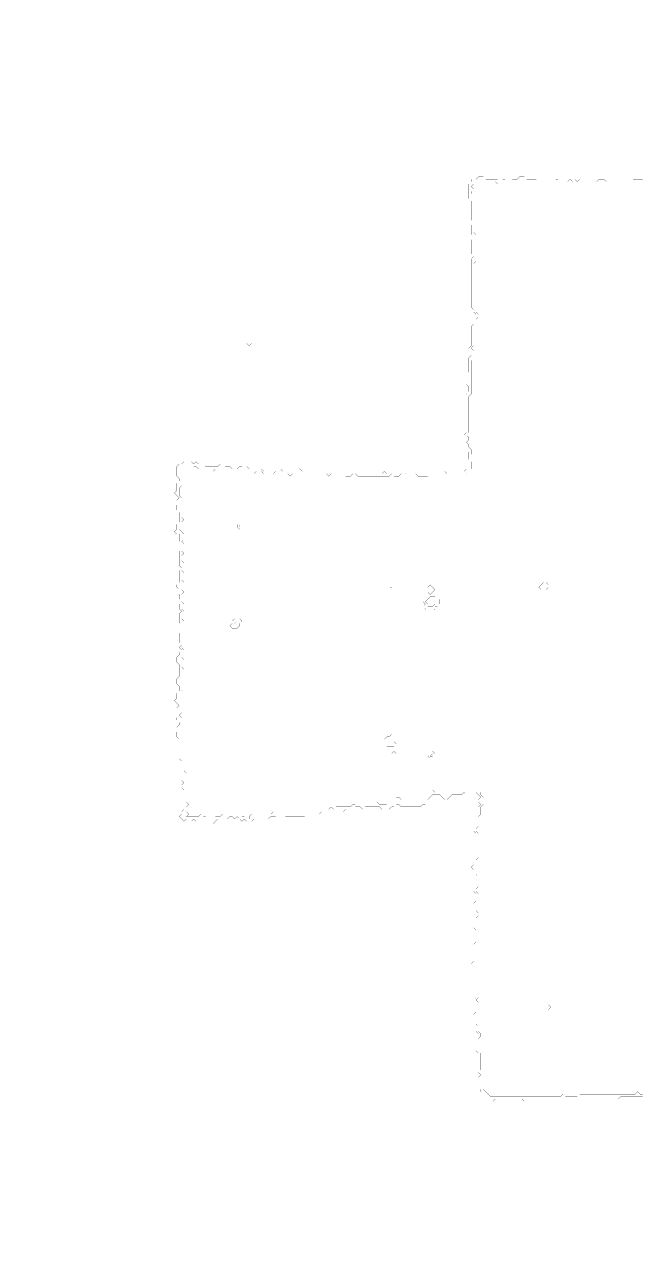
# Model space of a CAD drawing. Header units: metres. Extents: x 0 to 4987, y -4987 to 0.
# Drawn here: x 0 to 2494, y -4987 to 0 of the extents above; entities that cross this region are included whole.
import ezdxf

# ---------------------------------------------------------------- set-up
doc = ezdxf.new("R2010")
doc.units = ezdxf.units.M
for name, color, linetype in [('conductor', 1, 'Continuous'), ('dielectric', 8, 'Continuous'), ('substrate', 5, 'Continuous')]:
    doc.layers.add(name, color=color, linetype=linetype)

msp = doc.modelspace()

# ---------------------------------------------------------------- linework, layer by layer
at = {"layer": 'conductor', "const_width": 0.5}
msp.add_lwpolyline([(2498.5, -644.1), (2488.7, -644.1), (2479, -644.1), (2469.2, -644.1), (2459.5, -644.1), (2449.7, -644.1), (2439.9, -644.1), (2430.2, -644.1), (2420.4, -644.1), (2410.7, -644.1), (2400.9, -644.1), (2391.1, -644.1), (2381.4, -644.1), (2371.6, -644.1), (2361.9, -644.1), (2352.1, -644.1), (2342.3, -644.1), (2332.6, -644.1), (2322.8, -644.1), (2313.1, -644.1), (2303.3, -644.1), (2293.5, -644.1), (2283.8, -644.1), (2274, -644.1), (2264.3, -644.1), (2254.5, -644.1), (2244.7, -644.1), (2235, -644.1), (2225.2, -644.1), (2215.5, -644.1), (2205.7, -644.1), (2195.9, -644.1), (2186.2, -644.1), (2176.4, -644.1), (2166.7, -644.1), (2156.9, -644.1), (2147.1, -644.1), (2137.4, -644.1), (2127.6, -644.1), (2117.9, -644.1), (2108.1, -644.1), (2098.3, -644.1), (2088.6, -644.1), (2078.8, -644.1), (2069.1, -644.1), (2059.3, -644.1), (2049.6, -634.4), (2039.8, -634.4), (2030, -634.4), (2020.3, -634.4), (2010.5, -634.4), (2000.8, -634.4), (1991, -634.4), (1981.2, -634.4), (1971.5, -634.4), (1961.7, -644.1), (1952, -644.1), (1942.2, -644.1), (1932.4, -644.1), (1922.7, -644.1), (1912.9, -644.1), (1903.2, -634.4), (1893.4, -634.4), (1883.6, -634.4), (1873.9, -634.4), (1864.1, -634.4), (1854.4, -634.4), (1844.6, -634.4), (1834.8, -634.4), (1825.1, -634.4), (1815.3, -634.4), (1815.3, -644.1), (1805.6, -653.9), (1815.3, -663.7), (1805.6, -673.4), (1805.6, -683.2), (1815.3, -692.9), (1815.3, -702.7), (1815.3, -712.5), (1815.3, -722.2), (1815.3, -732), (1815.3, -741.7), (1815.3, -751.5), (1815.3, -761.3), (1815.3, -771), (1815.3, -780.8), (1815.3, -790.5), (1815.3, -800.3), (1815.3, -810.1), (1815.3, -819.8), (1815.3, -829.6), (1815.3, -839.3), (1825.1, -849.1), (1825.1, -858.9), (1825.1, -868.6), (1825.1, -878.4), (1825.1, -888.1), (1825.1, -897.9), (1825.1, -907.7), (1825.1, -917.4), (1825.1, -927.2), (1825.1, -936.9), (1825.1, -946.7), (1825.1, -956.5), (1815.3, -966.2), (1825.1, -976), (1825.1, -985.7), (1825.1, -995.5), (1825.1, -1005.3), (1825.1, -1015), (1825.1, -1024.8), (1825.1, -1034.5), (1825.1, -1044.3), (1825.1, -1054.1), (1825.1, -1063.8), (1825.1, -1073.6), (1825.1, -1083.3), (1825.1, -1093.1), (1825.1, -1102.9), (1825.1, -1112.6), (1825.1, -1122.4), (1825.1, -1132.1), (1825.1, -1141.9), (1825.1, -1151.7), (1825.1, -1161.4), (1834.8, -1171.2), (1834.8, -1180.9), (1825.1, -1190.7), (1825.1, -1200.5), (1825.1, -1210.2), (1815.3, -1220), (1815.3, -1229.7), (1815.3, -1239.5), (1815.3, -1249.2), (1815.3, -1259), (1815.3, -1268.8), (1815.3, -1278.5), (1815.3, -1288.3), (1815.3, -1298), (1805.6, -1307.8), (1815.3, -1317.6), (1815.3, -1327.3), (1815.3, -1337.1), (1815.3, -1346.8), (1805.6, -1356.6), (1805.6, -1366.4), (1805.6, -1376.1), (1805.6, -1385.9), (1805.6, -1395.6), (1805.6, -1405.4), (1805.6, -1415.2), (1805.6, -1424.9), (1805.6, -1434.7), (1805.6, -1444.4), (1805.6, -1454.2), (1805.6, -1464), (1805.6, -1473.7), (1805.6, -1483.5), (1805.6, -1493.2), (1795.8, -1503), (1795.8, -1512.8), (1795.8, -1522.5), (1795.8, -1532.3), (1795.8, -1542), (1795.8, -1551.8), (1795.8, -1561.6), (1795.8, -1571.3), (1795.8, -1581.1), (1795.8, -1590.8), (1795.8, -1600.6), (1795.8, -1610.4), (1795.8, -1620.1), (1795.8, -1629.9), (1795.8, -1639.6), (1795.8, -1649.4), (1786, -1659.2), (1795.8, -1668.9), (1795.8, -1678.7), (1786, -1688.4), (1795.8, -1698.2), (1795.8, -1708), (1805.6, -1717.7), (1805.6, -1727.5), (1805.6, -1737.2), (1815.3, -1747), (1815.3, -1756.8), (1815.3, -1766.5), (1815.3, -1776.3), (1815.3, -1786), (1815.3, -1795.8), (1805.6, -1805.6), (1795.8, -1805.6), (1786, -1815.3), (1776.3, -1815.3), (1766.5, -1815.3), (1756.8, -1815.3), (1747, -1815.3), (1737.2, -1815.3), (1727.5, -1805.6), (1717.7, -1805.6), (1708, -1815.3), (1698.2, -1805.6), (1688.4, -1805.6), (1678.7, -1805.6), (1668.9, -1815.3), (1659.2, -1815.3), (1649.4, -1815.3), (1639.6, -1815.3), (1629.9, -1825.1), (1620.1, -1825.1), (1610.4, -1825.1), (1600.6, -1825.1), (1590.8, -1825.1), (1581.1, -1815.3), (1571.3, -1815.3), (1561.6, -1815.3), (1551.8, -1815.3), (1542, -1815.3), (1532.3, -1825.1), (1522.5, -1815.3), (1512.8, -1825.1), (1503, -1825.1), (1493.2, -1825.1), (1483.5, -1815.3), (1473.7, -1825.1), (1464, -1825.1), (1454.2, -1825.1), (1444.4, -1825.1), (1434.7, -1825.1), (1424.9, -1825.1), (1415.2, -1825.1), (1405.4, -1825.1), (1395.6, -1825.1), (1385.9, -1825.1), (1376.1, -1825.1), (1366.4, -1825.1), (1356.6, -1825.1), (1346.8, -1825.1), (1337.1, -1815.3), (1327.3, -1815.3), (1317.6, -1825.1), (1307.8, -1825.1), (1298, -1825.1), (1288.3, -1815.3), (1278.5, -1815.3), (1268.8, -1815.3), (1259, -1815.3), (1249.2, -1815.3), (1239.5, -1815.3), (1229.7, -1825.1), (1220, -1815.3), (1210.2, -1815.3), (1200.5, -1815.3), (1190.7, -1815.3), (1180.9, -1815.3), (1171.2, -1815.3), (1161.4, -1815.3), (1151.7, -1815.3), (1141.9, -1815.3), (1132.1, -1815.3), (1122.4, -1815.3), (1112.6, -1815.3), (1102.9, -1815.3), (1093.1, -1815.3), (1083.3, -1815.3), (1073.6, -1825.1), (1063.8, -1815.3), (1054.1, -1815.3), (1044.3, -1815.3), (1034.5, -1815.3), (1024.8, -1805.6), (1015, -1805.6), (1005.3, -1815.3), (995.5, -1815.3), (985.7, -1815.3), (976, -1815.3), (966.2, -1815.3), (956.5, -1805.6), (946.7, -1805.6), (936.9, -1805.6), (927.2, -1815.3), (917.4, -1815.3), (907.7, -1815.3), (897.9, -1805.6), (888.1, -1805.6), (878.4, -1805.6), (868.6, -1805.6), (858.9, -1805.6), (849.1, -1805.6), (839.3, -1805.6), (829.6, -1805.6), (819.8, -1795.8), (810.1, -1795.8), (800.3, -1795.8), (790.5, -1795.8), (780.8, -1795.8), (771, -1795.8), (761.3, -1805.6), (751.5, -1805.6), (741.7, -1795.8), (732, -1795.8), (722.2, -1795.8), (712.5, -1795.8), (702.7, -1795.8), (692.9, -1786), (683.2, -1786), (673.4, -1795.8), (663.7, -1795.8), (653.9, -1795.8), (644.1, -1786), (644.1, -1795.8), (644.1, -1805.6), (644.1, -1815.3), (644.1, -1825.1), (644.1, -1834.8), (634.4, -1844.6), (634.4, -1854.4), (634.4, -1864.1), (624.6, -1873.9), (624.6, -1883.6), (624.6, -1893.4), (624.6, -1903.2), (634.4, -1912.9), (634.4, -1922.7), (634.4, -1932.4), (634.4, -1942.2), (634.4, -1952), (634.4, -1961.7), (634.4, -1971.5), (644.1, -1981.2), (634.4, -1991), (644.1, -2000.8), (634.4, -2010.5), (634.4, -2020.3), (634.4, -2030), (624.6, -2039.8), (634.4, -2049.6), (644.1, -2059.3), (644.1, -2069.1), (644.1, -2078.8), (634.4, -2088.6), (644.1, -2098.3), (644.1, -2108.1), (644.1, -2117.9), (634.4, -2127.6), (644.1, -2137.4), (634.4, -2147.1), (644.1, -2156.9), (634.4, -2166.7), (644.1, -2176.4), (644.1, -2186.2), (644.1, -2195.9), (634.4, -2205.7), (644.1, -2215.5), (644.1, -2225.2), (644.1, -2235), (634.4, -2244.7), (644.1, -2254.5), (644.1, -2264.3), (634.4, -2274), (634.4, -2283.8), (644.1, -2293.5), (634.4, -2303.3), (644.1, -2313.1), (634.4, -2322.8), (634.4, -2332.6), (644.1, -2342.3), (644.1, -2352.1), (634.4, -2361.9), (644.1, -2371.6), (644.1, -2381.4), (644.1, -2391.1), (634.4, -2400.9), (644.1, -2410.7), (644.1, -2420.4), (644.1, -2430.2), (644.1, -2439.9), (644.1, -2449.7), (644.1, -2459.5), (644.1, -2469.2), (644.1, -2479), (644.1, -2488.7), (644.1, -2498.5), (644.1, -2508.3), (634.4, -2518), (644.1, -2527.8), (644.1, -2537.5), (644.1, -2547.3), (634.4, -2557.1), (644.1, -2566.8), (644.1, -2576.6), (644.1, -2586.3), (634.4, -2596.1), (644.1, -2605.9), (644.1, -2615.6), (644.1, -2625.4), (634.4, -2635.1), (634.4, -2644.9), (634.4, -2654.7), (634.4, -2664.4), (634.4, -2674.2), (644.1, -2683.9), (634.4, -2693.7), (634.4, -2703.5), (634.4, -2713.2), (634.4, -2723), (634.4, -2732.7), (634.4, -2742.5), (634.4, -2752.3), (634.4, -2762), (634.4, -2771.8), (634.4, -2781.5), (624.6, -2791.3), (634.4, -2801.1), (634.4, -2810.8), (634.4, -2820.6), (634.4, -2830.3), (644.1, -2840.1), (634.4, -2849.9), (634.4, -2859.6), (634.4, -2869.4), (644.1, -2879.1), (644.1, -2888.9), (644.1, -2898.7), (644.1, -2908.4), (644.1, -2918.2), (644.1, -2927.9), (644.1, -2937.7), (644.1, -2947.4), (644.1, -2957.2), (644.1, -2967), (644.1, -2976.7), (644.1, -2986.5), (644.1, -2996.2), (644.1, -3006), (644.1, -3015.8), (653.9, -3025.5), (653.9, -3035.3), (653.9, -3045), (653.9, -3054.8), (653.9, -3064.6), (653.9, -3074.3), (653.9, -3084.1), (653.9, -3093.8), (653.9, -3103.6), (653.9, -3113.4), (653.9, -3123.1), (663.7, -3132.9), (653.9, -3142.6), (663.7, -3152.4), (653.9, -3162.2), (663.7, -3171.9), (653.9, -3181.7), (663.7, -3191.4), (653.9, -3201.2), (663.7, -3201.2), (673.4, -3201.2), (683.2, -3201.2), (692.9, -3201.2), (702.7, -3201.2), (712.5, -3191.4), (722.2, -3201.2), (732, -3201.2), (741.7, -3211), (751.5, -3211), (761.3, -3211), (771, -3201.2), (780.8, -3201.2), (790.5, -3201.2), (800.3, -3191.4), (810.1, -3201.2), (819.8, -3191.4), (829.6, -3191.4), (839.3, -3191.4), (849.1, -3191.4), (858.9, -3191.4), (868.6, -3191.4), (878.4, -3201.2), (888.1, -3201.2), (897.9, -3211), (907.7, -3211), (907.7, -3201.2), (917.4, -3191.4), (927.2, -3191.4), (936.9, -3191.4), (946.7, -3191.4), (956.5, -3191.4), (966.2, -3201.2), (976, -3191.4), (985.7, -3191.4), (995.5, -3191.4), (1005.3, -3181.7), (1015, -3181.7), (1024.8, -3181.7), (1034.5, -3181.7), (1044.3, -3181.7), (1054.1, -3181.7), (1063.8, -3181.7), (1073.6, -3181.7), (1083.3, -3181.7), (1093.1, -3181.7), (1102.9, -3181.7), (1112.6, -3181.7), (1122.4, -3181.7), (1132.1, -3181.7), (1141.9, -3181.7), (1151.7, -3181.7), (1161.4, -3181.7), (1171.2, -3181.7), (1180.9, -3181.7), (1190.7, -3181.7), (1200.5, -3171.9), (1210.2, -3171.9), (1220, -3171.9), (1229.7, -3171.9), (1239.5, -3162.2), (1249.2, -3171.9), (1259, -3162.2), (1268.8, -3162.2), (1278.5, -3162.2), (1288.3, -3162.2), (1298, -3162.2), (1307.8, -3162.2), (1317.6, -3162.2), (1327.3, -3152.4), (1337.1, -3152.4), (1346.8, -3142.6), (1356.6, -3142.6), (1366.4, -3142.6), (1376.1, -3142.6), (1385.9, -3142.6), (1395.6, -3142.6), (1405.4, -3142.6), (1415.2, -3142.6), (1424.9, -3142.6), (1434.7, -3152.4), (1444.4, -3152.4), (1454.2, -3152.4), (1464, -3152.4), (1473.7, -3142.6), (1483.5, -3142.6), (1493.2, -3132.9), (1503, -3123.1), (1512.8, -3123.1), (1522.5, -3132.9), (1512.8, -3142.6), (1522.5, -3142.6), (1532.3, -3142.6), (1542, -3142.6), (1551.8, -3142.6), (1561.6, -3142.6), (1571.3, -3142.6), (1581.1, -3142.6), (1590.8, -3142.6), (1600.6, -3142.6), (1610.4, -3132.9), (1620.1, -3123.1), (1620.1, -3113.4), (1629.9, -3103.6), (1639.6, -3103.6), (1649.4, -3093.8), (1659.2, -3103.6), (1668.9, -3103.6), (1678.7, -3103.6), (1688.4, -3103.6), (1698.2, -3103.6), (1708, -3103.6), (1717.7, -3103.6), (1727.5, -3103.6), (1737.2, -3103.6), (1747, -3103.6), (1756.8, -3103.6), (1766.5, -3093.8), (1776.3, -3093.8), (1786, -3093.8), (1795.8, -3093.8), (1805.6, -3093.8), (1815.3, -3093.8), (1825.1, -3093.8), (1834.8, -3093.8), (1844.6, -3103.6), (1844.6, -3113.4), (1854.4, -3123.1), (1854.4, -3132.9), (1854.4, -3142.6), (1854.4, -3152.4), (1844.6, -3162.2), (1844.6, -3171.9), (1844.6, -3181.7), (1844.6, -3191.4), (1834.8, -3201.2), (1834.8, -3211), (1834.8, -3220.7), (1834.8, -3230.5), (1834.8, -3240.2), (1825.1, -3250), (1825.1, -3259.8), (1834.8, -3269.5), (1834.8, -3279.3), (1834.8, -3289), (1834.8, -3298.8), (1834.8, -3308.6), (1834.8, -3318.3), (1834.8, -3328.1), (1834.8, -3337.8), (1834.8, -3347.6), (1834.8, -3357.4), (1834.8, -3367.1), (1825.1, -3376.9), (1825.1, -3386.6), (1825.1, -3396.4), (1825.1, -3406.2), (1825.1, -3415.9), (1825.1, -3425.7), (1825.1, -3435.4), (1834.8, -3445.2), (1834.8, -3455), (1834.8, -3464.7), (1834.8, -3474.5), (1834.8, -3484.2), (1825.1, -3494), (1825.1, -3503.8), (1834.8, -3513.5), (1834.8, -3523.3), (1834.8, -3533), (1834.8, -3542.8), (1834.8, -3552.6), (1825.1, -3562.3), (1825.1, -3572.1), (1825.1, -3581.8), (1834.8, -3591.6), (1834.8, -3601.4), (1825.1, -3611.1), (1825.1, -3620.9), (1825.1, -3630.6), (1825.1, -3640.4), (1825.1, -3650.2), (1834.8, -3659.9), (1834.8, -3669.7), (1834.8, -3679.4), (1834.8, -3689.2), (1834.8, -3699), (1834.8, -3708.7), (1825.1, -3718.5), (1825.1, -3728.2), (1825.1, -3738), (1825.1, -3747.8), (1825.1, -3757.5), (1825.1, -3767.3), (1825.1, -3777), (1825.1, -3786.8), (1825.1, -3796.5), (1825.1, -3806.3), (1825.1, -3816.1), (1825.1, -3825.8), (1825.1, -3835.6), (1825.1, -3845.3), (1825.1, -3855.1), (1825.1, -3864.9), (1825.1, -3874.6), (1825.1, -3884.4), (1834.8, -3894.1), (1834.8, -3903.9), (1834.8, -3913.7), (1834.8, -3923.4), (1834.8, -3933.2), (1825.1, -3942.9), (1834.8, -3952.7), (1825.1, -3962.5), (1834.8, -3972.2), (1834.8, -3982), (1834.8, -3991.7), (1825.1, -4001.5), (1825.1, -4011.3), (1825.1, -4021), (1825.1, -4030.8), (1825.1, -4040.5), (1834.8, -4050.3), (1834.8, -4060.1), (1834.8, -4069.8), (1844.6, -4079.6), (1844.6, -4089.3), (1834.8, -4099.1), (1834.8, -4108.9), (1834.8, -4118.6), (1834.8, -4128.4), (1834.8, -4138.1), (1834.8, -4147.9), (1844.6, -4157.7), (1844.6, -4167.4), (1844.6, -4177.2), (1844.6, -4186.9), (1844.6, -4196.7), (1844.6, -4206.5), (1844.6, -4216.2), (1844.6, -4226), (1854.4, -4235.7), (1854.4, -4245.5), (1854.4, -4255.3), (1844.6, -4265), (1854.4, -4274.8), (1854.4, -4284.5), (1854.4, -4294.3), (1854.4, -4304.1), (1864.1, -4313.8), (1873.9, -4323.6), (1883.6, -4333.3), (1893.4, -4333.3), (1903.2, -4333.3), (1912.9, -4333.3), (1922.7, -4333.3), (1932.4, -4333.3), (1942.2, -4333.3), (1952, -4333.3), (1961.7, -4333.3), (1971.5, -4333.3), (1981.2, -4333.3), (1991, -4333.3), (2000.8, -4333.3), (2010.5, -4333.3), (2020.3, -4333.3), (2030, -4333.3), (2039.8, -4333.3), (2049.6, -4333.3), (2059.3, -4333.3), (2069.1, -4333.3), (2078.8, -4333.3), (2088.6, -4333.3), (2098.3, -4333.3), (2108.1, -4333.3), (2117.9, -4333.3), (2127.6, -4333.3), (2137.4, -4333.3), (2147.1, -4333.3), (2156.9, -4333.3), (2166.7, -4333.3), (2176.4, -4323.6), (2186.2, -4333.3), (2195.9, -4333.3), (2205.7, -4333.3), (2215.5, -4333.3), (2225.2, -4333.3), (2235, -4333.3), (2244.7, -4323.6), (2254.5, -4323.6), (2264.3, -4323.6), (2274, -4323.6), (2283.8, -4323.6), (2293.5, -4323.6), (2303.3, -4323.6), (2313.1, -4323.6), (2322.8, -4323.6), (2332.6, -4323.6), (2342.3, -4323.6), (2352.1, -4323.6), (2361.9, -4323.6), (2371.6, -4323.6), (2381.4, -4323.6), (2391.1, -4323.6), (2400.9, -4323.6), (2410.7, -4323.6), (2420.4, -4323.6), (2430.2, -4323.6), (2439.9, -4323.6), (2449.7, -4323.6), (2459.5, -4323.6), (2469.2, -4323.6), (2479, -4313.8), (2488.7, -4323.6), (2498.5, -4323.6)], dxfattribs=at)
for points in [[(858.9, -2020.3), (868.6, -2010.5), (878.4, -2020.3), (878.4, -2030), (868.6, -2039.8), (858.9, -2030)], [(1464, -2264.3), (1473.7, -2254.5), (1483.5, -2254.5), (1493.2, -2264.3), (1493.2, -2274), (1483.5, -2283.8), (1473.7, -2293.5), (1464, -2283.8), (1454.2, -2274)], [(1620.1, -2303.3), (1629.9, -2293.5), (1639.6, -2303.3), (1649.4, -2293.5), (1659.2, -2303.3), (1668.9, -2313.1), (1678.7, -2322.8), (1678.7, -2332.6), (1678.7, -2342.3), (1668.9, -2352.1), (1659.2, -2352.1), (1659.2, -2361.9), (1649.4, -2371.6), (1639.6, -2371.6), (1629.9, -2371.6), (1620.1, -2361.9), (1610.4, -2352.1), (1620.1, -2342.3), (1610.4, -2332.6), (1610.4, -2322.8), (1620.1, -2313.1)], [(1629.9, -2274), (1639.6, -2264.3), (1649.4, -2274), (1639.6, -2283.8)], [(1639.6, -2283.8), (1649.4, -2274), (1659.2, -2283.8), (1649.4, -2293.5)], [(2088.6, -2264.3), (2098.3, -2254.5), (2108.1, -2254.5), (2117.9, -2264.3), (2117.9, -2274), (2108.1, -2283.8), (2098.3, -2283.8), (2088.6, -2283.8), (2078.8, -2274)], [(839.3, -2410.7), (849.1, -2400.9), (858.9, -2400.9), (868.6, -2400.9), (878.4, -2410.7), (868.6, -2420.4), (868.6, -2430.2), (858.9, -2439.9), (849.1, -2439.9), (839.3, -2439.9), (829.6, -2430.2), (839.3, -2420.4)], [(1473.7, -2879.1), (1483.5, -2869.4), (1493.2, -2879.1), (1493.2, -2888.9), (1493.2, -2898.7), (1503, -2908.4), (1493.2, -2918.2), (1483.5, -2918.2), (1473.7, -2918.2), (1464, -2918.2), (1454.2, -2908.4), (1454.2, -2898.7), (1454.2, -2888.9), (1464, -2879.1)], [(1483.5, -2947.4), (1493.2, -2937.7), (1503, -2947.4), (1493.2, -2957.2)], [(1639.6, -2947.4), (1649.4, -2937.7), (1659.2, -2947.4), (1659.2, -2957.2), (1649.4, -2967), (1639.6, -2967), (1629.9, -2957.2)], [(2108.1, -3972.2), (2117.9, -3962.5), (2127.6, -3972.2), (2117.9, -3982)]]:
    msp.add_lwpolyline(points, close=True, dxfattribs=at)
at = {"layer": 'dielectric', "const_width": 0.5}
msp.add_lwpolyline([(1825.1, -624.6)], close=True, dxfattribs=at)
at = {"layer": 'substrate', "const_width": 0.5}
for points in [[(2498.5, 0), (2488.7, 0), (2479, 0), (2469.2, 0), (2459.5, 0), (2449.7, 0), (2439.9, 0), (2430.2, 0), (2420.4, 0), (2410.7, 0), (2400.9, 0), (2391.1, 0), (2381.4, 0), (2371.6, 0), (2361.9, 0), (2352.1, 0), (2342.3, 0), (2332.6, 0), (2322.8, 0), (2313.1, 0), (2303.3, 0), (2293.5, 0), (2283.8, 0), (2274, 0), (2264.3, 0), (2254.5, 0), (2244.7, 0), (2235, 0), (2225.2, 0), (2215.5, 0), (2205.7, 0), (2195.9, 0), (2186.2, 0), (2176.4, 0), (2166.7, 0), (2156.9, 0), (2147.1, 0), (2137.4, 0), (2127.6, 0), (2117.9, 0), (2108.1, 0), (2098.3, 0), (2088.6, 0), (2078.8, 0), (2069.1, 0), (2059.3, 0), (2049.6, 0), (2039.8, 0), (2030, 0), (2020.3, 0), (2010.5, 0), (2000.8, 0), (1991, 0), (1981.2, 0), (1971.5, 0), (1961.7, 0), (1952, 0), (1942.2, 0), (1932.4, 0), (1922.7, 0), (1912.9, 0), (1903.2, 0), (1893.4, 0), (1883.6, 0), (1873.9, 0), (1864.1, 0), (1854.4, 0), (1844.6, 0), (1834.8, 0), (1825.1, 0), (1815.3, 0), (1805.6, 0), (1795.8, 0), (1786, 0), (1776.3, 0), (1766.5, 0), (1756.8, 0), (1747, 0), (1737.2, 0), (1727.5, 0), (1717.7, 0), (1708, 0), (1698.2, 0), (1688.4, 0), (1678.7, 0), (1668.9, 0), (1659.2, 0), (1649.4, 0), (1639.6, 0), (1629.9, 0), (1620.1, 0), (1610.4, 0), (1600.6, 0), (1590.8, 0), (1581.1, 0), (1571.3, 0), (1561.6, 0), (1551.8, 0), (1542, 0), (1532.3, 0), (1522.5, 0), (1512.8, 0), (1503, 0), (1493.2, 0), (1483.5, 0), (1473.7, 0), (1464, 0), (1454.2, 0), (1444.4, 0), (1434.7, 0), (1424.9, 0), (1415.2, 0), (1405.4, 0), (1395.6, 0), (1385.9, 0), (1376.1, 0), (1366.4, 0), (1356.6, 0), (1346.8, 0), (1337.1, 0), (1327.3, 0), (1317.6, 0), (1307.8, 0), (1298, 0), (1288.3, 0), (1278.5, 0), (1268.8, 0), (1259, 0), (1249.2, 0), (1239.5, 0), (1229.7, 0), (1220, 0), (1210.2, 0), (1200.5, 0), (1190.7, 0), (1180.9, 0), (1171.2, 0), (1161.4, 0), (1151.7, 0), (1141.9, 0), (1132.1, 0), (1122.4, 0), (1112.6, 0), (1102.9, 0), (1093.1, 0), (1083.3, 0), (1073.6, 0), (1063.8, 0), (1054.1, 0), (1044.3, 0), (1034.5, 0), (1024.8, 0), (1015, 0), (1005.3, 0), (995.5, 0), (985.7, 0), (976, 0), (966.2, 0), (956.5, 0), (946.7, 0), (936.9, 0), (927.2, 0), (917.4, 0), (907.7, 0), (897.9, 0), (888.1, 0), (878.4, 0), (868.6, 0), (858.9, 0), (849.1, 0), (839.3, 0), (829.6, 0), (819.8, 0), (810.1, 0), (800.3, 0), (790.5, 0), (780.8, 0), (771, 0), (761.3, 0), (751.5, 0), (741.7, 0), (732, 0), (722.2, 0), (712.5, 0), (702.7, 0), (692.9, 0), (683.2, 0), (673.4, 0), (663.7, 0), (653.9, 0), (644.1, 0), (634.4, 0), (624.6, 0), (614.9, 0), (605.1, 0), (595.3, 0), (585.6, 0), (575.8, 0), (566.1, 0), (556.3, 0), (546.5, 0), (536.8, 0), (527, 0), (517.3, 0), (507.5, 0), (497.7, 0), (488, 0), (478.2, 0), (468.5, 0), (458.7, 0), (448.9, 0), (439.2, 0), (429.4, 0), (419.7, 0), (409.9, 0), (400.2, 0), (390.4, 0), (380.6, 0), (370.9, 0), (361.1, 0), (351.4, 0), (341.6, 0), (331.8, 0), (322.1, 0), (312.3, 0), (302.6, 0), (292.8, 0), (283, 0), (273.3, 0), (263.5, 0), (253.8, 0), (244, 0), (234.2, 0), (224.5, 0), (214.7, 0), (205, 0), (195.2, 0), (185.4, 0), (175.7, 0), (165.9, 0), (156.2, 0), (146.4, 0), (136.6, 0), (126.9, 0), (117.1, 0), (107.4, 0), (97.6, 0), (87.8, 0), (78.1, 0), (68.3, 0), (58.6, 0), (48.8, 0), (39, 0), (29.3, 0), (19.5, 0), (9.8, 0), (0, 0), (0, -9.8), (0, -19.5), (0, -29.3), (0, -39), (0, -48.8), (0, -58.6), (0, -68.3), (0, -78.1), (0, -87.8), (0, -97.6), (0, -107.4), (0, -117.1), (0, -126.9), (0, -136.6), (0, -146.4), (0, -156.2), (0, -165.9), (0, -175.7), (0, -185.4), (0, -195.2), (0, -205), (0, -214.7), (0, -224.5), (0, -234.2), (0, -244), (0, -253.8), (0, -263.5), (0, -273.3), (0, -283), (0, -292.8), (0, -302.6), (0, -312.3), (0, -322.1), (0, -331.8), (0, -341.6), (0, -351.4), (0, -361.1), (0, -370.9), (0, -380.6), (0, -390.4), (0, -400.2), (0, -409.9), (0, -419.7), (0, -429.4), (0, -439.2), (0, -448.9), (0, -458.7), (0, -468.5), (0, -478.2), (0, -488), (0, -497.7), (0, -507.5), (0, -517.3), (0, -527), (0, -536.8), (0, -546.5), (0, -556.3), (0, -566.1), (0, -575.8), (0, -585.6), (0, -595.3), (0, -605.1), (0, -614.9), (0, -624.6), (0, -634.4), (0, -644.1), (0, -653.9), (0, -663.7), (0, -673.4), (0, -683.2), (0, -692.9), (0, -702.7), (0, -712.5), (0, -722.2), (0, -732), (0, -741.7), (0, -751.5), (0, -761.3), (0, -771), (0, -780.8), (0, -790.5), (0, -800.3), (0, -810.1), (0, -819.8), (0, -829.6), (0, -839.3), (0, -849.1), (0, -858.9), (0, -868.6), (0, -878.4), (0, -888.1), (0, -897.9), (0, -907.7), (0, -917.4), (0, -927.2), (0, -936.9), (0, -946.7), (0, -956.5), (0, -966.2), (0, -976), (0, -985.7), (0, -995.5), (0, -1005.3), (0, -1015), (0, -1024.8), (0, -1034.5), (0, -1044.3), (0, -1054.1), (0, -1063.8), (0, -1073.6), (0, -1083.3), (0, -1093.1), (0, -1102.9), (0, -1112.6), (0, -1122.4), (0, -1132.1), (0, -1141.9), (0, -1151.7), (0, -1161.4), (0, -1171.2), (0, -1180.9), (0, -1190.7), (0, -1200.5), (0, -1210.2), (0, -1220), (0, -1229.7), (0, -1239.5), (0, -1249.2), (0, -1259), (0, -1268.8), (0, -1278.5), (0, -1288.3), (0, -1298), (0, -1307.8), (0, -1317.6), (0, -1327.3), (0, -1337.1), (0, -1346.8), (0, -1356.6), (0, -1366.4), (0, -1376.1), (0, -1385.9), (0, -1395.6), (0, -1405.4), (0, -1415.2), (0, -1424.9), (0, -1434.7), (0, -1444.4), (0, -1454.2), (0, -1464), (0, -1473.7), (0, -1483.5), (0, -1493.2), (0, -1503), (0, -1512.8), (0, -1522.5), (0, -1532.3), (0, -1542), (0, -1551.8), (0, -1561.6), (0, -1571.3), (0, -1581.1), (0, -1590.8), (0, -1600.6), (0, -1610.4), (0, -1620.1), (0, -1629.9), (0, -1639.6), (0, -1649.4), (0, -1659.2), (0, -1668.9), (0, -1678.7), (0, -1688.4), (0, -1698.2), (0, -1708), (0, -1717.7), (0, -1727.5), (0, -1737.2), (0, -1747), (0, -1756.8), (0, -1766.5), (0, -1776.3), (0, -1786), (0, -1795.8), (0, -1805.6), (0, -1815.3), (0, -1825.1), (0, -1834.8), (0, -1844.6), (0, -1854.4), (0, -1864.1), (0, -1873.9), (0, -1883.6), (0, -1893.4), (0, -1903.2), (0, -1912.9), (0, -1922.7), (0, -1932.4), (0, -1942.2), (0, -1952), (0, -1961.7), (0, -1971.5), (0, -1981.2), (0, -1991), (0, -2000.8), (0, -2010.5), (0, -2020.3), (0, -2030), (0, -2039.8), (0, -2049.6), (0, -2059.3), (0, -2069.1), (0, -2078.8), (0, -2088.6), (0, -2098.3), (0, -2108.1), (0, -2117.9), (0, -2127.6), (0, -2137.4), (0, -2147.1), (0, -2156.9), (0, -2166.7), (0, -2176.4), (0, -2186.2), (0, -2195.9), (0, -2205.7), (0, -2215.5), (0, -2225.2), (0, -2235), (0, -2244.7), (0, -2254.5), (0, -2264.3), (0, -2274), (0, -2283.8), (0, -2293.5), (0, -2303.3), (0, -2313.1), (0, -2322.8), (0, -2332.6), (0, -2342.3), (0, -2352.1), (0, -2361.9), (0, -2371.6), (0, -2381.4), (0, -2391.1), (0, -2400.9), (0, -2410.7), (0, -2420.4), (0, -2430.2), (0, -2439.9), (0, -2449.7), (0, -2459.5), (0, -2469.2), (0, -2479), (0, -2488.7), (0, -2498.5), (0, -2508.3), (0, -2518), (0, -2527.8), (0, -2537.5), (0, -2547.3), (0, -2557.1), (0, -2566.8), (0, -2576.6), (0, -2586.3), (0, -2596.1), (0, -2605.9), (0, -2615.6), (0, -2625.4), (0, -2635.1), (0, -2644.9), (0, -2654.7), (0, -2664.4), (0, -2674.2), (0, -2683.9), (0, -2693.7), (0, -2703.5), (0, -2713.2), (0, -2723), (0, -2732.7), (0, -2742.5), (0, -2752.3), (0, -2762), (0, -2771.8), (0, -2781.5), (0, -2791.3), (0, -2801.1), (0, -2810.8), (0, -2820.6), (0, -2830.3), (0, -2840.1), (0, -2849.9), (0, -2859.6), (0, -2869.4), (0, -2879.1), (0, -2888.9), (0, -2898.7), (0, -2908.4), (0, -2918.2), (0, -2927.9), (0, -2937.7), (0, -2947.4), (0, -2957.2), (0, -2967), (0, -2976.7), (0, -2986.5), (0, -2996.2), (0, -3006), (0, -3015.8), (0, -3025.5), (0, -3035.3), (0, -3045), (0, -3054.8), (0, -3064.6), (0, -3074.3), (0, -3084.1), (0, -3093.8), (0, -3103.6), (0, -3113.4), (0, -3123.1), (0, -3132.9), (0, -3142.6), (0, -3152.4), (0, -3162.2), (0, -3171.9), (0, -3181.7), (0, -3191.4), (0, -3201.2), (0, -3211), (0, -3220.7), (0, -3230.5), (0, -3240.2), (0, -3250), (0, -3259.8), (0, -3269.5), (0, -3279.3), (0, -3289), (0, -3298.8), (0, -3308.6), (0, -3318.3), (0, -3328.1), (0, -3337.8), (0, -3347.6), (0, -3357.4), (0, -3367.1), (0, -3376.9), (0, -3386.6), (0, -3396.4), (0, -3406.2), (0, -3415.9), (0, -3425.7), (0, -3435.4), (0, -3445.2), (0, -3455), (0, -3464.7), (0, -3474.5), (0, -3484.2), (0, -3494), (0, -3503.8), (0, -3513.5), (0, -3523.3), (0, -3533), (0, -3542.8), (0, -3552.6), (0, -3562.3), (0, -3572.1), (0, -3581.8), (0, -3591.6), (0, -3601.4), (0, -3611.1), (0, -3620.9), (0, -3630.6), (0, -3640.4), (0, -3650.2), (0, -3659.9), (0, -3669.7), (0, -3679.4), (0, -3689.2), (0, -3699), (0, -3708.7), (0, -3718.5), (0, -3728.2), (0, -3738), (0, -3747.8), (0, -3757.5), (0, -3767.3), (0, -3777), (0, -3786.8), (0, -3796.5), (0, -3806.3), (0, -3816.1), (0, -3825.8), (0, -3835.6), (0, -3845.3), (0, -3855.1), (0, -3864.9), (0, -3874.6), (0, -3884.4), (0, -3894.1), (0, -3903.9), (0, -3913.7), (0, -3923.4), (0, -3933.2), (0, -3942.9), (0, -3952.7), (0, -3962.5), (0, -3972.2), (0, -3982), (0, -3991.7), (0, -4001.5), (0, -4011.3), (0, -4021), (0, -4030.8), (0, -4040.5), (0, -4050.3), (0, -4060.1), (0, -4069.8), (0, -4079.6), (0, -4089.3), (0, -4099.1), (0, -4108.9), (0, -4118.6), (0, -4128.4), (0, -4138.1), (0, -4147.9), (0, -4157.7), (0, -4167.4), (0, -4177.2), (0, -4186.9), (0, -4196.7), (0, -4206.5), (0, -4216.2), (0, -4226), (0, -4235.7), (0, -4245.5), (0, -4255.3), (0, -4265), (0, -4274.8), (0, -4284.5), (0, -4294.3), (0, -4304.1), (0, -4313.8), (0, -4323.6), (0, -4333.3), (0, -4343.1), (0, -4352.9), (0, -4362.6), (0, -4372.4), (0, -4382.1), (0, -4391.9), (0, -4401.7), (0, -4411.4), (0, -4421.2), (0, -4430.9), (0, -4440.7), (0, -4450.5), (0, -4460.2), (0, -4470), (0, -4479.7), (0, -4489.5), (0, -4499.3), (0, -4509), (0, -4518.8), (0, -4528.5), (0, -4538.3), (0, -4548.1), (0, -4557.8), (0, -4567.6), (0, -4577.3), (0, -4587.1), (0, -4596.8), (0, -4606.6), (0, -4616.4), (0, -4626.1), (0, -4635.9), (0, -4645.6), (0, -4655.4), (0, -4665.2), (0, -4674.9), (0, -4684.7), (0, -4694.4), (0, -4704.2), (0, -4714), (0, -4723.7), (0, -4733.5), (0, -4743.2), (0, -4753), (0, -4762.8), (0, -4772.5), (0, -4782.3), (0, -4792), (0, -4801.8), (0, -4811.6), (0, -4821.3), (0, -4831.1), (0, -4840.8), (0, -4850.6), (0, -4860.4), (0, -4870.1), (0, -4879.9), (0, -4889.6), (0, -4899.4), (0, -4909.2), (0, -4918.9), (0, -4928.7), (0, -4938.4), (0, -4948.2), (0, -4958), (0, -4967.7), (0, -4977.5), (0, -4987.2), (9.8, -4987.2), (19.5, -4987.2), (29.3, -4987.2), (39, -4987.2), (48.8, -4987.2), (58.6, -4987.2), (68.3, -4987.2), (78.1, -4987.2), (87.8, -4987.2), (97.6, -4987.2), (107.4, -4987.2), (117.1, -4987.2), (126.9, -4987.2), (136.6, -4987.2), (146.4, -4987.2), (156.2, -4987.2), (165.9, -4987.2), (175.7, -4987.2), (185.4, -4987.2), (195.2, -4987.2), (205, -4987.2), (214.7, -4987.2), (224.5, -4987.2), (234.2, -4987.2), (244, -4987.2), (253.8, -4987.2), (263.5, -4987.2), (273.3, -4987.2), (283, -4987.2), (292.8, -4987.2), (302.6, -4987.2), (312.3, -4987.2), (322.1, -4987.2), (331.8, -4987.2), (341.6, -4987.2), (351.4, -4987.2), (361.1, -4987.2), (370.9, -4987.2), (380.6, -4987.2), (390.4, -4987.2), (400.2, -4987.2), (409.9, -4987.2), (419.7, -4987.2), (429.4, -4987.2), (439.2, -4987.2), (448.9, -4987.2), (458.7, -4987.2), (468.5, -4987.2), (478.2, -4987.2), (488, -4987.2), (497.7, -4987.2), (507.5, -4987.2), (517.3, -4987.2), (527, -4987.2), (536.8, -4987.2), (546.5, -4987.2), (556.3, -4987.2), (566.1, -4987.2), (575.8, -4987.2), (585.6, -4987.2), (595.3, -4987.2), (605.1, -4987.2), (614.9, -4987.2), (624.6, -4987.2), (634.4, -4987.2), (644.1, -4987.2), (653.9, -4987.2), (663.7, -4987.2), (673.4, -4987.2), (683.2, -4987.2), (692.9, -4987.2), (702.7, -4987.2), (712.5, -4987.2), (722.2, -4987.2), (732, -4987.2), (741.7, -4987.2), (751.5, -4987.2), (761.3, -4987.2), (771, -4987.2), (780.8, -4987.2), (790.5, -4987.2), (800.3, -4987.2), (810.1, -4987.2), (819.8, -4987.2), (829.6, -4987.2), (839.3, -4987.2), (849.1, -4987.2), (858.9, -4987.2), (868.6, -4987.2), (878.4, -4987.2), (888.1, -4987.2), (897.9, -4987.2), (907.7, -4987.2), (917.4, -4987.2), (927.2, -4987.2), (936.9, -4987.2), (946.7, -4987.2), (956.5, -4987.2), (966.2, -4987.2), (976, -4987.2), (985.7, -4987.2), (995.5, -4987.2), (1005.3, -4987.2), (1015, -4987.2), (1024.8, -4987.2), (1034.5, -4987.2), (1044.3, -4987.2), (1054.1, -4987.2), (1063.8, -4987.2), (1073.6, -4987.2), (1083.3, -4987.2), (1093.1, -4987.2), (1102.9, -4987.2), (1112.6, -4987.2), (1122.4, -4987.2), (1132.1, -4987.2), (1141.9, -4987.2), (1151.7, -4987.2), (1161.4, -4987.2), (1171.2, -4987.2), (1180.9, -4987.2), (1190.7, -4987.2), (1200.5, -4987.2), (1210.2, -4987.2), (1220, -4987.2), (1229.7, -4987.2), (1239.5, -4987.2), (1249.2, -4987.2), (1259, -4987.2), (1268.8, -4987.2), (1278.5, -4987.2), (1288.3, -4987.2), (1298, -4987.2), (1307.8, -4987.2), (1317.6, -4987.2), (1327.3, -4987.2), (1337.1, -4987.2), (1346.8, -4987.2), (1356.6, -4987.2), (1366.4, -4987.2), (1376.1, -4987.2), (1385.9, -4987.2), (1395.6, -4987.2), (1405.4, -4987.2), (1415.2, -4987.2), (1424.9, -4987.2), (1434.7, -4987.2), (1444.4, -4987.2), (1454.2, -4987.2), (1464, -4987.2), (1473.7, -4987.2), (1483.5, -4987.2), (1493.2, -4987.2), (1503, -4987.2), (1512.8, -4987.2), (1522.5, -4987.2), (1532.3, -4987.2), (1542, -4987.2), (1551.8, -4987.2), (1561.6, -4987.2), (1571.3, -4987.2), (1581.1, -4987.2), (1590.8, -4987.2), (1600.6, -4987.2), (1610.4, -4987.2), (1620.1, -4987.2), (1629.9, -4987.2), (1639.6, -4987.2), (1649.4, -4987.2), (1659.2, -4987.2), (1668.9, -4987.2), (1678.7, -4987.2), (1688.4, -4987.2), (1698.2, -4987.2), (1708, -4987.2), (1717.7, -4987.2), (1727.5, -4987.2), (1737.2, -4987.2), (1747, -4987.2), (1756.8, -4987.2), (1766.5, -4987.2), (1776.3, -4987.2), (1786, -4987.2), (1795.8, -4987.2), (1805.6, -4987.2), (1815.3, -4987.2), (1825.1, -4987.2), (1834.8, -4987.2), (1844.6, -4987.2), (1854.4, -4987.2), (1864.1, -4987.2), (1873.9, -4987.2), (1883.6, -4987.2), (1893.4, -4987.2), (1903.2, -4987.2), (1912.9, -4987.2), (1922.7, -4987.2), (1932.4, -4987.2), (1942.2, -4987.2), (1952, -4987.2), (1961.7, -4987.2), (1971.5, -4987.2), (1981.2, -4987.2), (1991, -4987.2), (2000.8, -4987.2), (2010.5, -4987.2), (2020.3, -4987.2), (2030, -4987.2), (2039.8, -4987.2), (2049.6, -4987.2), (2059.3, -4987.2), (2069.1, -4987.2), (2078.8, -4987.2), (2088.6, -4987.2), (2098.3, -4987.2), (2108.1, -4987.2), (2117.9, -4987.2), (2127.6, -4987.2), (2137.4, -4987.2), (2147.1, -4987.2), (2156.9, -4987.2), (2166.7, -4987.2), (2176.4, -4987.2), (2186.2, -4987.2), (2195.9, -4987.2), (2205.7, -4987.2), (2215.5, -4987.2), (2225.2, -4987.2), (2235, -4987.2), (2244.7, -4987.2), (2254.5, -4987.2), (2264.3, -4987.2), (2274, -4987.2), (2283.8, -4987.2), (2293.5, -4987.2), (2303.3, -4987.2), (2313.1, -4987.2), (2322.8, -4987.2), (2332.6, -4987.2), (2342.3, -4987.2), (2352.1, -4987.2), (2361.9, -4987.2), (2371.6, -4987.2), (2381.4, -4987.2), (2391.1, -4987.2), (2400.9, -4987.2), (2410.7, -4987.2), (2420.4, -4987.2), (2430.2, -4987.2), (2439.9, -4987.2), (2449.7, -4987.2), (2459.5, -4987.2), (2469.2, -4987.2), (2479, -4987.2), (2488.7, -4987.2), (2498.5, -4987.2)], [(2498.5, -4333.3), (2488.7, -4333.3), (2479, -4333.3), (2469.2, -4333.3), (2459.5, -4333.3), (2449.7, -4333.3), (2439.9, -4333.3), (2430.2, -4333.3), (2420.4, -4333.3), (2410.7, -4333.3), (2400.9, -4343.1), (2391.1, -4333.3), (2381.4, -4343.1), (2371.6, -4343.1), (2361.9, -4343.1), (2352.1, -4343.1), (2342.3, -4343.1), (2332.6, -4343.1), (2322.8, -4343.1), (2313.1, -4343.1), (2303.3, -4343.1), (2293.5, -4343.1), (2283.8, -4343.1), (2274, -4343.1), (2264.3, -4343.1), (2254.5, -4343.1), (2244.7, -4343.1), (2235, -4343.1), (2225.2, -4343.1), (2215.5, -4343.1), (2205.7, -4343.1), (2195.9, -4343.1), (2186.2, -4343.1), (2176.4, -4343.1), (2166.7, -4343.1), (2156.9, -4343.1), (2147.1, -4343.1), (2137.4, -4343.1), (2127.6, -4343.1), (2117.9, -4343.1), (2108.1, -4343.1), (2098.3, -4343.1), (2088.6, -4343.1), (2078.8, -4343.1), (2069.1, -4343.1), (2059.3, -4343.1), (2049.6, -4352.9), (2039.8, -4352.9), (2030, -4352.9), (2020.3, -4352.9), (2010.5, -4343.1), (2000.8, -4343.1), (1991, -4343.1), (1981.2, -4343.1), (1971.5, -4343.1), (1961.7, -4343.1), (1952, -4343.1), (1942.2, -4343.1), (1932.4, -4343.1), (1922.7, -4343.1), (1912.9, -4343.1), (1903.2, -4343.1), (1893.4, -4352.9), (1883.6, -4343.1), (1873.9, -4343.1), (1864.1, -4333.3), (1854.4, -4323.6), (1844.6, -4313.8), (1844.6, -4304.1), (1834.8, -4294.3), (1834.8, -4284.5), (1834.8, -4274.8), (1834.8, -4265), (1834.8, -4255.3), (1844.6, -4245.5), (1834.8, -4235.7), (1834.8, -4226), (1834.8, -4216.2), (1834.8, -4206.5), (1834.8, -4196.7), (1834.8, -4186.9), (1834.8, -4177.2), (1834.8, -4167.4), (1834.8, -4157.7), (1825.1, -4147.9), (1825.1, -4138.1), (1825.1, -4128.4), (1825.1, -4118.6), (1825.1, -4108.9), (1825.1, -4099.1), (1825.1, -4089.3), (1834.8, -4079.6), (1825.1, -4069.8), (1825.1, -4060.1), (1825.1, -4050.3), (1815.3, -4040.5), (1815.3, -4030.8), (1815.3, -4021), (1815.3, -4011.3), (1815.3, -4001.5), (1825.1, -3991.7), (1825.1, -3982), (1825.1, -3972.2), (1815.3, -3962.5), (1815.3, -3952.7), (1815.3, -3942.9), (1825.1, -3933.2), (1825.1, -3923.4), (1825.1, -3913.7), (1825.1, -3903.9), (1825.1, -3894.1), (1815.3, -3884.4), (1815.3, -3874.6), (1815.3, -3864.9), (1815.3, -3855.1), (1815.3, -3845.3), (1815.3, -3835.6), (1815.3, -3825.8), (1815.3, -3816.1), (1815.3, -3806.3), (1805.6, -3796.5), (1815.3, -3786.8), (1815.3, -3777), (1815.3, -3767.3), (1815.3, -3757.5), (1815.3, -3747.8), (1815.3, -3738), (1815.3, -3728.2), (1815.3, -3718.5), (1825.1, -3708.7), (1825.1, -3699), (1825.1, -3689.2), (1825.1, -3679.4), (1825.1, -3669.7), (1825.1, -3659.9), (1815.3, -3650.2), (1815.3, -3640.4), (1815.3, -3630.6), (1815.3, -3620.9), (1815.3, -3611.1), (1825.1, -3601.4), (1815.3, -3591.6), (1815.3, -3581.8), (1815.3, -3572.1), (1815.3, -3562.3), (1815.3, -3552.6), (1825.1, -3542.8), (1825.1, -3533), (1825.1, -3523.3), (1825.1, -3513.5), (1815.3, -3503.8), (1815.3, -3494), (1815.3, -3484.2), (1825.1, -3474.5), (1825.1, -3464.7), (1825.1, -3455), (1825.1, -3445.2), (1815.3, -3435.4), (1815.3, -3425.7), (1815.3, -3415.9), (1805.6, -3406.2), (1815.3, -3396.4), (1815.3, -3386.6), (1815.3, -3376.9), (1825.1, -3367.1), (1825.1, -3357.4), (1825.1, -3347.6), (1825.1, -3337.8), (1825.1, -3328.1), (1825.1, -3318.3), (1825.1, -3308.6), (1825.1, -3298.8), (1825.1, -3289), (1825.1, -3279.3), (1825.1, -3269.5), (1815.3, -3259.8), (1815.3, -3250), (1815.3, -3240.2), (1825.1, -3230.5), (1825.1, -3220.7), (1825.1, -3211), (1825.1, -3201.2), (1834.8, -3191.4), (1834.8, -3181.7), (1834.8, -3171.9), (1834.8, -3162.2), (1844.6, -3152.4), (1834.8, -3142.6), (1834.8, -3132.9), (1844.6, -3123.1), (1834.8, -3113.4), (1825.1, -3103.6), (1815.3, -3103.6), (1805.6, -3103.6), (1795.8, -3103.6), (1786, -3113.4), (1776.3, -3103.6), (1766.5, -3113.4), (1756.8, -3113.4), (1747, -3113.4), (1737.2, -3113.4), (1727.5, -3113.4), (1717.7, -3123.1), (1708, -3132.9), (1698.2, -3132.9), (1688.4, -3123.1), (1678.7, -3113.4), (1668.9, -3113.4), (1659.2, -3113.4), (1649.4, -3113.4), (1639.6, -3123.1), (1629.9, -3132.9), (1629.9, -3142.6), (1620.1, -3152.4), (1610.4, -3152.4), (1600.6, -3162.2), (1590.8, -3162.2), (1581.1, -3162.2), (1571.3, -3162.2), (1561.6, -3162.2), (1551.8, -3162.2), (1542, -3162.2), (1532.3, -3162.2), (1522.5, -3162.2), (1512.8, -3152.4), (1503, -3152.4), (1493.2, -3162.2), (1483.5, -3162.2), (1473.7, -3171.9), (1464, -3171.9), (1454.2, -3162.2), (1444.4, -3171.9), (1434.7, -3162.2), (1424.9, -3162.2), (1415.2, -3162.2), (1405.4, -3162.2), (1395.6, -3162.2), (1385.9, -3162.2), (1376.1, -3162.2), (1366.4, -3171.9), (1356.6, -3162.2), (1346.8, -3162.2), (1337.1, -3162.2), (1327.3, -3171.9), (1317.6, -3171.9), (1307.8, -3171.9), (1298, -3171.9), (1288.3, -3181.7), (1278.5, -3181.7), (1268.8, -3181.7), (1259, -3181.7), (1249.2, -3181.7), (1239.5, -3181.7), (1229.7, -3181.7), (1220, -3191.4), (1210.2, -3191.4), (1200.5, -3181.7), (1190.7, -3191.4), (1180.9, -3191.4), (1171.2, -3191.4), (1161.4, -3191.4), (1151.7, -3191.4), (1141.9, -3191.4), (1132.1, -3201.2), (1122.4, -3201.2), (1112.6, -3201.2), (1102.9, -3201.2), (1093.1, -3201.2), (1083.3, -3201.2), (1073.6, -3201.2), (1063.8, -3201.2), (1054.1, -3201.2), (1044.3, -3191.4), (1034.5, -3191.4), (1024.8, -3191.4), (1015, -3201.2), (1005.3, -3201.2), (995.5, -3201.2), (985.7, -3211), (976, -3211), (966.2, -3211), (956.5, -3211), (946.7, -3211), (936.9, -3211), (927.2, -3211), (917.4, -3220.7), (907.7, -3220.7), (897.9, -3220.7), (888.1, -3211), (878.4, -3220.7), (868.6, -3211), (858.9, -3201.2), (849.1, -3211), (839.3, -3201.2), (829.6, -3201.2), (819.8, -3211), (810.1, -3211), (800.3, -3211), (790.5, -3220.7), (780.8, -3211), (771, -3220.7), (761.3, -3230.5), (751.5, -3220.7), (741.7, -3220.7), (732, -3220.7), (722.2, -3220.7), (712.5, -3220.7), (702.7, -3220.7), (692.9, -3220.7), (683.2, -3211), (673.4, -3220.7), (663.7, -3211), (653.9, -3211), (644.1, -3220.7), (634.4, -3211), (624.6, -3201.2), (634.4, -3191.4), (634.4, -3181.7), (644.1, -3171.9), (644.1, -3162.2), (644.1, -3152.4), (644.1, -3142.6), (644.1, -3132.9), (644.1, -3123.1), (644.1, -3113.4), (644.1, -3103.6), (644.1, -3093.8), (634.4, -3084.1), (634.4, -3074.3), (644.1, -3064.6), (634.4, -3054.8), (634.4, -3045), (634.4, -3035.3), (634.4, -3025.5), (634.4, -3015.8), (634.4, -3006), (634.4, -2996.2), (634.4, -2986.5), (634.4, -2976.7), (624.6, -2967), (634.4, -2957.2), (634.4, -2947.4), (634.4, -2937.7), (634.4, -2927.9), (634.4, -2918.2), (634.4, -2908.4), (634.4, -2898.7), (624.6, -2888.9), (614.9, -2879.1), (614.9, -2869.4), (614.9, -2859.6), (624.6, -2849.9), (614.9, -2840.1), (624.6, -2830.3), (624.6, -2820.6), (614.9, -2810.8), (614.9, -2801.1), (605.1, -2791.3), (614.9, -2781.5), (624.6, -2771.8), (614.9, -2762), (624.6, -2752.3), (614.9, -2742.5), (605.1, -2732.7), (614.9, -2723), (614.9, -2713.2), (614.9, -2703.5), (624.6, -2693.7), (624.6, -2683.9), (624.6, -2674.2), (614.9, -2664.4), (614.9, -2654.7), (614.9, -2644.9), (624.6, -2635.1), (624.6, -2625.4), (624.6, -2615.6), (624.6, -2605.9), (624.6, -2596.1), (624.6, -2586.3), (614.9, -2576.6), (614.9, -2566.8), (614.9, -2557.1), (624.6, -2547.3), (624.6, -2537.5), (634.4, -2527.8), (624.6, -2518), (634.4, -2508.3), (624.6, -2498.5), (624.6, -2488.7), (624.6, -2479), (624.6, -2469.2), (624.6, -2459.5), (634.4, -2449.7), (634.4, -2439.9), (634.4, -2430.2), (624.6, -2420.4), (624.6, -2410.7), (624.6, -2400.9), (624.6, -2391.1), (624.6, -2381.4), (634.4, -2371.6), (624.6, -2361.9), (624.6, -2352.1), (624.6, -2342.3), (614.9, -2332.6), (624.6, -2322.8), (624.6, -2313.1), (624.6, -2303.3), (614.9, -2293.5), (624.6, -2283.8), (614.9, -2274), (614.9, -2264.3), (624.6, -2254.5), (624.6, -2244.7), (624.6, -2235), (624.6, -2225.2), (624.6, -2215.5), (624.6, -2205.7), (634.4, -2195.9), (624.6, -2186.2), (624.6, -2176.4), (624.6, -2166.7), (624.6, -2156.9), (624.6, -2147.1), (624.6, -2137.4), (624.6, -2127.6), (614.9, -2117.9), (605.1, -2108.1), (614.9, -2098.3), (624.6, -2088.6), (624.6, -2078.8), (624.6, -2069.1), (624.6, -2059.3), (614.9, -2059.3), (605.1, -2049.6), (614.9, -2039.8), (614.9, -2030), (614.9, -2020.3), (624.6, -2010.5), (624.6, -2000.8), (624.6, -1991), (624.6, -1981.2), (624.6, -1971.5), (614.9, -1961.7), (614.9, -1952), (614.9, -1942.2), (624.6, -1932.4), (614.9, -1922.7), (624.6, -1912.9), (614.9, -1903.2), (605.1, -1893.4), (614.9, -1883.6), (614.9, -1873.9), (614.9, -1864.1), (614.9, -1854.4), (624.6, -1844.6), (624.6, -1834.8), (614.9, -1825.1), (614.9, -1815.3), (614.9, -1805.6), (614.9, -1795.8), (614.9, -1786), (624.6, -1776.3), (634.4, -1776.3), (644.1, -1766.5), (653.9, -1766.5), (663.7, -1766.5), (673.4, -1766.5), (683.2, -1776.3), (692.9, -1766.5), (702.7, -1776.3), (712.5, -1776.3), (722.2, -1776.3), (732, -1786), (741.7, -1786), (751.5, -1786), (761.3, -1786), (771, -1786), (780.8, -1786), (790.5, -1776.3), (800.3, -1776.3), (810.1, -1786), (819.8, -1786), (829.6, -1786), (839.3, -1795.8), (849.1, -1786), (858.9, -1795.8), (868.6, -1786), (878.4, -1786), (888.1, -1795.8), (897.9, -1786), (907.7, -1795.8), (917.4, -1795.8), (927.2, -1795.8), (936.9, -1795.8), (946.7, -1795.8), (956.5, -1795.8), (966.2, -1805.6), (976, -1805.6), (985.7, -1805.6), (995.5, -1805.6), (1005.3, -1795.8), (1015, -1795.8), (1024.8, -1795.8), (1034.5, -1795.8), (1044.3, -1805.6), (1054.1, -1805.6), (1063.8, -1805.6), (1073.6, -1805.6), (1083.3, -1805.6), (1093.1, -1805.6), (1102.9, -1805.6), (1112.6, -1795.8), (1122.4, -1805.6), (1132.1, -1805.6), (1141.9, -1805.6), (1151.7, -1805.6), (1161.4, -1805.6), (1171.2, -1805.6), (1180.9, -1805.6), (1190.7, -1805.6), (1200.5, -1805.6), (1210.2, -1805.6), (1220, -1805.6), (1229.7, -1805.6), (1239.5, -1805.6), (1249.2, -1805.6), (1259, -1805.6), (1268.8, -1805.6), (1278.5, -1805.6), (1288.3, -1805.6), (1298, -1805.6), (1307.8, -1805.6), (1317.6, -1805.6), (1327.3, -1805.6), (1337.1, -1805.6), (1346.8, -1805.6), (1356.6, -1805.6), (1366.4, -1805.6), (1376.1, -1805.6), (1385.9, -1805.6), (1395.6, -1805.6), (1405.4, -1805.6), (1415.2, -1805.6), (1424.9, -1805.6), (1434.7, -1805.6), (1444.4, -1815.3), (1454.2, -1805.6), (1464, -1815.3), (1473.7, -1805.6), (1483.5, -1805.6), (1493.2, -1805.6), (1503, -1805.6), (1512.8, -1805.6), (1522.5, -1805.6), (1532.3, -1805.6), (1542, -1805.6), (1551.8, -1805.6), (1561.6, -1805.6), (1571.3, -1805.6), (1581.1, -1805.6), (1590.8, -1805.6), (1600.6, -1805.6), (1610.4, -1805.6), (1620.1, -1805.6), (1629.9, -1805.6), (1639.6, -1805.6), (1649.4, -1805.6), (1659.2, -1795.8), (1668.9, -1795.8), (1678.7, -1795.8), (1688.4, -1795.8), (1698.2, -1795.8), (1708, -1795.8), (1717.7, -1795.8), (1727.5, -1795.8), (1737.2, -1795.8), (1747, -1795.8), (1756.8, -1795.8), (1766.5, -1805.6), (1776.3, -1805.6), (1786, -1795.8), (1795.8, -1795.8), (1805.6, -1795.8), (1805.6, -1786), (1805.6, -1776.3), (1805.6, -1766.5), (1795.8, -1756.8), (1795.8, -1747), (1795.8, -1737.2), (1795.8, -1727.5), (1786, -1717.7), (1776.3, -1708), (1776.3, -1698.2), (1766.5, -1688.4), (1776.3, -1678.7), (1776.3, -1668.9), (1776.3, -1659.2), (1786, -1649.4), (1786, -1639.6), (1776.3, -1629.9), (1776.3, -1620.1), (1776.3, -1610.4), (1776.3, -1600.6), (1776.3, -1590.8), (1776.3, -1581.1), (1776.3, -1571.3), (1776.3, -1561.6), (1776.3, -1551.8), (1776.3, -1542), (1776.3, -1532.3), (1776.3, -1522.5), (1776.3, -1512.8), (1776.3, -1503), (1786, -1493.2), (1795.8, -1483.5), (1795.8, -1473.7), (1795.8, -1464), (1786, -1454.2), (1795.8, -1444.4), (1786, -1434.7), (1786, -1424.9), (1786, -1415.2), (1795.8, -1405.4), (1795.8, -1395.6), (1795.8, -1385.9), (1795.8, -1376.1), (1795.8, -1366.4), (1795.8, -1356.6), (1795.8, -1346.8), (1805.6, -1337.1), (1795.8, -1327.3), (1805.6, -1317.6), (1795.8, -1307.8), (1805.6, -1298), (1805.6, -1288.3), (1805.6, -1278.5), (1805.6, -1268.8), (1805.6, -1259), (1805.6, -1249.2), (1805.6, -1239.5), (1805.6, -1229.7), (1805.6, -1220), (1815.3, -1210.2), (1815.3, -1200.5), (1815.3, -1190.7), (1825.1, -1180.9), (1825.1, -1171.2), (1815.3, -1161.4), (1815.3, -1151.7), (1805.6, -1141.9), (1805.6, -1132.1), (1805.6, -1122.4), (1805.6, -1112.6), (1805.6, -1102.9), (1805.6, -1093.1), (1805.6, -1083.3), (1805.6, -1073.6), (1805.6, -1063.8), (1805.6, -1054.1), (1805.6, -1044.3), (1805.6, -1034.5), (1805.6, -1024.8), (1805.6, -1015), (1805.6, -1005.3), (1805.6, -995.5), (1805.6, -985.7), (1805.6, -976), (1805.6, -966.2), (1805.6, -956.5), (1805.6, -946.7), (1815.3, -936.9), (1805.6, -927.2), (1805.6, -917.4), (1805.6, -907.7), (1805.6, -897.9), (1805.6, -888.1), (1805.6, -878.4), (1805.6, -868.6), (1815.3, -858.9), (1805.6, -849.1), (1805.6, -839.3), (1805.6, -829.6), (1805.6, -819.8), (1805.6, -810.1), (1795.8, -800.3), (1805.6, -790.5), (1805.6, -780.8), (1805.6, -771), (1805.6, -761.3), (1805.6, -751.5), (1805.6, -741.7), (1805.6, -732), (1805.6, -722.2), (1805.6, -712.5), (1795.8, -702.7), (1795.8, -692.9), (1795.8, -683.2), (1795.8, -673.4), (1795.8, -663.7), (1795.8, -653.9), (1795.8, -644.1), (1805.6, -634.4), (1805.6, -624.6), (1815.3, -614.9), (1825.1, -624.6), (1834.8, -614.9), (1844.6, -614.9), (1854.4, -614.9), (1864.1, -624.6), (1873.9, -624.6), (1883.6, -624.6), (1893.4, -624.6), (1903.2, -624.6), (1912.9, -624.6), (1922.7, -634.4), (1932.4, -624.6), (1942.2, -624.6), (1952, -634.4), (1961.7, -634.4), (1971.5, -624.6), (1981.2, -624.6), (1991, -624.6), (2000.8, -614.9), (2010.5, -614.9), (2020.3, -614.9), (2030, -624.6), (2039.8, -624.6), (2049.6, -624.6), (2059.3, -624.6), (2069.1, -624.6), (2078.8, -634.4), (2088.6, -634.4), (2098.3, -634.4), (2108.1, -634.4), (2117.9, -634.4), (2127.6, -634.4), (2137.4, -634.4), (2147.1, -624.6), (2156.9, -624.6), (2166.7, -634.4), (2176.4, -634.4), (2186.2, -634.4), (2195.9, -634.4), (2205.7, -624.6), (2215.5, -634.4), (2225.2, -624.6), (2235, -634.4), (2244.7, -624.6), (2254.5, -634.4), (2264.3, -634.4), (2274, -634.4), (2283.8, -634.4), (2293.5, -634.4), (2303.3, -634.4), (2313.1, -634.4), (2322.8, -624.6), (2332.6, -624.6), (2342.3, -624.6), (2352.1, -634.4), (2361.9, -634.4), (2371.6, -634.4), (2381.4, -634.4), (2391.1, -634.4), (2400.9, -634.4), (2410.7, -634.4), (2420.4, -634.4), (2430.2, -634.4), (2439.9, -634.4), (2449.7, -634.4), (2459.5, -624.6), (2469.2, -624.6), (2479, -624.6), (2488.7, -624.6), (2498.5, -624.6)]]:
    msp.add_lwpolyline(points, dxfattribs=at)
for points in [[(897.9, -1288.3), (907.7, -1278.5), (917.4, -1288.3), (907.7, -1298)], [(868.6, -2020.3), (868.6, -2030)], [(1473.7, -2274), (1483.5, -2274)], [(2098.3, -2274)], [(1639.6, -2313.1), (1629.9, -2322.8), (1620.1, -2332.6), (1629.9, -2342.3), (1629.9, -2352.1), (1639.6, -2352.1), (1649.4, -2352.1), (1659.2, -2342.3), (1668.9, -2342.3), (1668.9, -2332.6), (1668.9, -2322.8), (1659.2, -2313.1), (1649.4, -2313.1)], [(858.9, -2410.7), (849.1, -2420.4), (849.1, -2430.2), (849.1, -2420.4), (858.9, -2410.7), (868.6, -2410.7)], [(1473.7, -2898.7), (1483.5, -2898.7)], [(1649.4, -2947.4), (1639.6, -2957.2), (1649.4, -2957.2)]]:
    msp.add_lwpolyline(points, close=True, dxfattribs=at)

doc.saveas('drawing.dxf')
